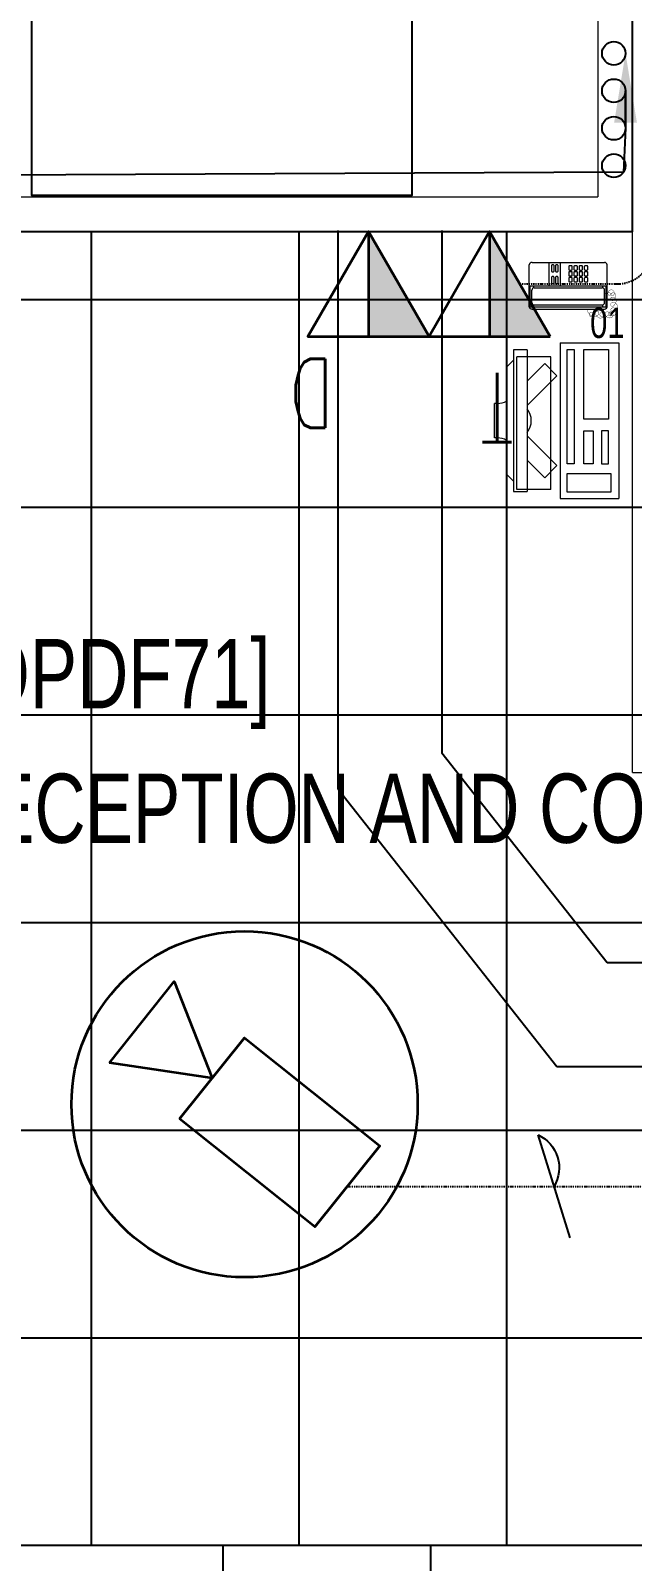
# Model space of a CAD drawing. Extents: x -560814 to 57327, y -29287 to 19916.
# Drawn here: x 2660 to 4398, y -2756 to 1667 of the extents above; entities that cross this region are included whole.
import ezdxf
from ezdxf import colors
from ezdxf.entities.mleader import LeaderData, LeaderLine
from ezdxf.math import Vec2, Vec3

# ---------------------------------------------------------------- set-up
doc = ezdxf.new("R2010")
doc.units = 0
doc.header["$LTSCALE"] = 0.25
doc.linetypes.add('DASHDOT', pattern=[25.4, 12.7, -6.35, 0, -6.35])
for name, color, linetype in [('0 @ 50', 7, 'Continuous'), ('01-First Floor$0$FALSE CEILING', 251, 'Continuous'), ('DRAINAGE SLEEVE', 6, 'Continuous'), ('T-WIRE', 140, 'Continuous')]:
    doc.layers.add(name, color=color, linetype=linetype)
for name, color, linetype, lineweight in [('01-First Floor$0$72_EGR_BASE_TEXT', 252, 'Continuous', 5), ('01-First Floor$0$72_EGR_EQP_TAG', 142, 'Continuous', 5), ('01-First Floor$0$LOADING', 253, 'Continuous', 5), ('01-First Floor$0$Walls', 251, 'Continuous', 5), ('E-LITE-CLNG-CNDT', 6, 'DASHDOT', 35), ('E-POWR-TEXT', 6, 'Continuous', 25), ('T-DATA-CLNG-COND', 51, 'DASHDOT', 25), ('T-DATA-DEVC-TYPE', 2, 'Continuous', 25), ('T-DATA-WALL @ 100', 33, 'Continuous', 35), ('T-SERT-CLNG @ 100', 60, 'Continuous', 35)]:
    doc.layers.add(name, color=color, linetype=linetype, lineweight=lineweight)
doc.styles.add('01-First Floor$0$X3G_ENTITY_257CFD', font='swisscl.ttf', dxfattribs={"height": 200})
doc.styles.add('01-First Floor$0$X3G_ENTITY_9EC9', font='swisscl.ttf', dxfattribs={"height": 0.2})
doc.styles.add('01-First Floor$0$X3G_ENTITY_9F38', font='swisscl.ttf', dxfattribs={"height": 0.2})
doc.styles.add('DC_Elc_Romans', font='elc_romans.shx', dxfattribs={"width": 0.7})
doc.styles.add('DC_SIMPLEX', font='SIMPLEX.shx', dxfattribs={"width": 0.7})

# ---------------------------------------------------------------- blocks, each defined once
blk = doc.blocks.new('*U62')
blk.add_hatch(color=254).paths.add_polyline_path([(1.75, 3.031), (0, 3.031), (0, 0)])
blk.add_line((0, 0), (0, 3.031))
blk.add_lwpolyline([(1.75, 3.031), (0, 0), (-1.75, 3.031)], close=True)
at = {"layer": 'T-DATA-DEVC-TYPE', "style": 'DC_SIMPLEX', "width": 0.7, "flags": 8}
blk.add_attdef('DC_TYPE', (2.682, 5.634), '', height=2, rotation=360, dxfattribs=at)
blk = doc.blocks.new('*U61')
blk.add_hatch(color=254).paths.add_polyline_path([(1.75, 3.031), (0, 3.031), (0, 0)])
blk.add_line((0, 0), (0, 3.031))
blk.add_lwpolyline([(1.75, 3.031), (0, 0), (-1.75, 3.031)], close=True)
at = {"layer": 'T-DATA-DEVC-TYPE', "style": 'DC_SIMPLEX', "width": 0.7, "flags": 8}
blk.add_attdef('DC_TYPE', (2.682, 5.634), '', height=2, rotation=360, dxfattribs=at)
blk = doc.blocks.new('*U93')
for points in [[(-3.904, 1.199), (-2.032, 3.543), (-0.938, 0.75)], [(-1.875, -0.422), (-0.002, 1.922), (3.904, -1.199), (2.032, -3.543)]]:
    blk.add_lwpolyline(points, close=True)
blk.add_circle((0, 0), 5)
blk = doc.blocks.new('01-First Floor$0$DM20079-P')
at = {"color": 0}
for p, q in [((-0.0616, 0.225), (0.0594, 0.225)), ((-0.0616, 0.225), (-0.0616, 0)), ((-0.0616, 0.222), (-0.0016, 0.222)), ((-0.0016, 0.225), (-0.0016, 0)), ((-0.0686, 0.217), (-0.0686, 0.008)), ((-0.0616, 0.212), (-0.0565, 0.212)), ((-0.0566, 0.2105), (-0.0566, 0.0145)), ((-0.0496, 0.2175), (-0.0136, 0.2175)), ((-0.0068, 0.212), (-0.0016, 0.212)), ((-0.0066, 0.2105), (-0.0066, 0.0145)), ((0.0664, 0.217), (0.0664, 0.008)), ((-0.0016, 0.1675), (0.0664, 0.1675)), ((-0.0016, 0.135), (0.0664, 0.135)), ((-0.0616, 0.013), (-0.0565, 0.013)), ((-0.0616, 0.003), (-0.0016, 0.003)), ((-0.0594, 0), (0.0594, 0)), ((-0.0496, 0.0075), (-0.0136, 0.0075)), ((-0.0068, 0.013), (-0.0016, 0.013))]:
    blk.add_line(p, q, dxfattribs=at)
for points in [[(0.0074, 0.1605, 0.414214), (0.0054, 0.1585), (0.0054, 0.1555, 0.414214), (0.0074, 0.1535), (0.0234, 0.1535, 0.414214), (0.0254, 0.1555), (0.0254, 0.1585, 0.414214), (0.0234, 0.1605)], [(0.0234, 0.142, 0.414214), (0.0254, 0.144), (0.0254, 0.147, 0.414214), (0.0234, 0.149), (0.0074, 0.149, 0.414214), (0.0054, 0.147), (0.0054, 0.144, 0.414214), (0.0074, 0.142)], [(0.0574, 0.1535, 0.414214), (0.0594, 0.1555), (0.0594, 0.1585, 0.414214), (0.0574, 0.1605), (0.0414, 0.1605, 0.414214), (0.0394, 0.1585), (0.0394, 0.1555, 0.414214), (0.0414, 0.1535)], [(0.0574, 0.142, 0.414214), (0.0594, 0.144), (0.0594, 0.147, 0.414214), (0.0574, 0.149), (0.0414, 0.149, 0.414214), (0.0394, 0.147), (0.0394, 0.144, 0.414214), (0.0414, 0.142)], [(0.0104, 0.103, 0.414214), (0.0124, 0.101), (0.0204, 0.101, 0.414214), (0.0224, 0.103), (0.0224, 0.109, 0.414214), (0.0204, 0.111), (0.0124, 0.111, 0.414214), (0.0104, 0.109)], [(0.0104, 0.088, 0.414214), (0.0124, 0.086), (0.0204, 0.086, 0.414214), (0.0224, 0.088), (0.0224, 0.094, 0.414214), (0.0204, 0.096), (0.0124, 0.096, 0.414214), (0.0104, 0.094)], [(0.0274, 0.103, 0.414214), (0.0294, 0.101), (0.0374, 0.101, 0.414214), (0.0394, 0.103), (0.0394, 0.109, 0.414214), (0.0374, 0.111), (0.0294, 0.111, 0.414214), (0.0274, 0.109)], [(0.0274, 0.088, 0.414214), (0.0294, 0.086), (0.0374, 0.086, 0.414214), (0.0394, 0.088), (0.0394, 0.094, 0.414214), (0.0374, 0.096), (0.0294, 0.096, 0.414214), (0.0274, 0.094)], [(0.0444, 0.103, 0.414214), (0.0464, 0.101), (0.0544, 0.101, 0.414214), (0.0564, 0.103), (0.0564, 0.109, 0.414214), (0.0544, 0.111), (0.0464, 0.111, 0.414214), (0.0444, 0.109)], [(0.0444, 0.088, 0.414214), (0.0464, 0.086), (0.0544, 0.086, 0.414214), (0.0564, 0.088), (0.0564, 0.094, 0.414214), (0.0544, 0.096), (0.0464, 0.096, 0.414214), (0.0444, 0.094)], [(0.0104, 0.073, 0.414214), (0.0124, 0.071), (0.0204, 0.071, 0.414214), (0.0224, 0.073), (0.0224, 0.079, 0.414214), (0.0204, 0.081), (0.0124, 0.081, 0.414214), (0.0104, 0.079)], [(0.0104, 0.058, 0.414214), (0.0124, 0.056), (0.0204, 0.056, 0.414214), (0.0224, 0.058), (0.0224, 0.064, 0.414214), (0.0204, 0.066), (0.0124, 0.066, 0.414214), (0.0104, 0.064)], [(0.0274, 0.073, 0.414214), (0.0294, 0.071), (0.0374, 0.071, 0.414214), (0.0394, 0.073), (0.0394, 0.079, 0.414214), (0.0374, 0.081), (0.0294, 0.081, 0.414214), (0.0274, 0.079)], [(0.0274, 0.058, 0.414214), (0.0294, 0.056), (0.0374, 0.056, 0.414214), (0.0394, 0.058), (0.0394, 0.064, 0.414214), (0.0374, 0.066), (0.0294, 0.066, 0.414214), (0.0274, 0.064)], [(0.0444, 0.073, 0.414214), (0.0464, 0.071), (0.0544, 0.071, 0.414214), (0.0564, 0.073), (0.0564, 0.079, 0.414214), (0.0544, 0.081), (0.0464, 0.081, 0.414214), (0.0444, 0.079)], [(0.0444, 0.058, 0.414214), (0.0464, 0.056), (0.0544, 0.056, 0.414214), (0.0564, 0.058), (0.0564, 0.064, 0.414214), (0.0544, 0.066), (0.0464, 0.066, 0.414214), (0.0444, 0.064)]]:
    blk.add_lwpolyline(points, format="xyb", close=True, dxfattribs=at)
at = {"color": 0, "const_width": 0.001}
blk.add_lwpolyline([(-0.0686, 0.059, 0.184574), (-0.0861, 0.0478, 1.44364), (-0.0769, 0.0452, 0.837915), (-0.0907, 0.0465, 0.30536), (-0.0835, 0.0248, 1.584726), (-0.0815, 0.034, 0.253153), (-0.094, 0.0228, 0.874198), (-0.0776, 0.0142, 0.915253), (-0.0897, 0.0168, 0.223821), (-0.0874, -0.0011, 1.703343), (-0.0796, 0.005, 0.588962), (-0.0934, -0.0114, 0.717795), (-0.0769, -0.0108, 0.983104), (-0.0875, -0.0075, 0.326362), (-0.0815, -0.0259, 0.758716), (-0.0657, -0.0134, 0.906186), (-0.0743, -0.016, 0.189488), (-0.067, -0.0272, 0.7948), (-0.0506, -0.0127, 1.223996), (-0.0585, -0.0193, 0.072149), (-0.0473, -0.0259, 0.645886), (-0.0341, -0.0134, 1.366917), (-0.042, -0.0193, 0.078415), (-0.0315, -0.0246, 0.723006), (-0.0229, -0.0127, 1.105484), (-0.0289, -0.018, 0.327892), (-0.017, -0.0193, 0.446638), (-0.0144, -0.0068, 0.327263), (-0.0269, -0.0029, 1.240441), (-0.0229, -0.0094, 0.611307), (-0.0278, 0.0075)], format="xyb", dxfattribs=at)
at = {"color": 0}
for centre, radius, start, end in [((-0.0605, 0.217), 0.00813, 97.9633, 179.6649), ((0.0582, 0.217), 0.00813, 0.3351, 82.0367), ((-0.0496, 0.2105), 0.007, 90, 180), ((-0.0136, 0.2105), 0.007, 0, 90), ((-0.0605, 0.008), 0.00813, 180.3351, 277.9633), ((-0.0496, 0.0145), 0.007, 180, 270), ((-0.0136, 0.0145), 0.007, 270, 0), ((0.0582, 0.008), 0.00813, 277.9633, 359.6649)]:
    blk.add_arc(centre, radius, start, end, dxfattribs=at)
blk = doc.blocks.new('01-First Floor$0$ITCWLS1-P')
at = {"layer": '01-First Floor$0$LOADING'}
for p, q in [((-0.17, 0.45), (-0.17, 0)), ((-0.17, 0.45), (0, 0.45)), ((0, 0.45), (0, 0)), ((-0.3251, 0.38, 0), (-0.3051, 0.4, 0)), ((-0.2651, 0.43, 0), (-0.3051, 0.43, 0)), ((-0.3051, 0.43, 0), (-0.3051, 0.02, 0)), ((-0.197, 0.4094), (-0.295, 0.4094)), ((-0.295, 0.0264), (-0.295, 0.4094)), ((-0.2651, 0.43, 0), (-0.2651, 0.02, 0)), ((-0.197, 0.0264), (-0.197, 0.4094)), ((-0.1496, 0.4305), (-0.1291, 0.4305)), ((-0.1291, 0.4305), (-0.1291, 0.4089)), ((-0.3251, 0.38, 0), (-0.3251, 0.07, 0)), ((-0.3503, 0.275), (-0.3596, 0.275)), ((-0.3596, 0.175), (-0.3596, 0.275)), ((-0.3503, 0.175), (-0.3596, 0.175)), ((-0.3251, 0.07, 0), (-0.3051, 0.05, 0)), ((-0.3051, 0.02, 0), (-0.2651, 0.02, 0)), ((-0.197, 0.0264), (-0.295, 0.0264)), ((-0.17, 0), (0, 0))]:
    blk.add_line(p, q, dxfattribs=at)
at = {"layer": '01-First Floor$0$LOADING', "extrusion": (2.48281e-10, 3.18408e-10, -1)}
for p, q in [((-0.2651, 0.3395), (-0.2144, 0.3902)), ((-0.2651, 0.2688), (-0.1791, 0.3548)), ((-0.1791, 0.3548), (-0.2144, 0.3902))]:
    blk.add_line(p, q, dxfattribs=at)
at = {"layer": '01-First Floor$0$LOADING', "extrusion": (2.48281e-10, -3.18408e-10, -1)}
for p, q in [((-0.2651, 0.1812), (-0.1791, 0.0952)), ((-0.2651, 0.1105), (-0.2144, 0.0598)), ((-0.1791, 0.0952), (-0.2144, 0.0598))]:
    blk.add_line(p, q, dxfattribs=at)
at = {"layer": '01-First Floor$0$LOADING'}
for points in [[(-0.1291, 0.4089), (-0.1291, 0.1), (-0.1496, 0.1), (-0.1496, 0.4305)], [(-0.1496, 0.1), (-0.1496, 0.1), (-0.1496, 0.1), (-0.1496, 0.1), (-0.1496, 0.1), (-0.1496, 0.1), (-0.1496, 0.1), (-0.1496, 0.1), (-0.1496, 0.1)], [(-0.1496, 0.1), (-0.1496, 0.1), (-0.1496, 0.1), (-0.1496, 0.1), (-0.1496, 0.1), (-0.1496, 0.1), (-0.1496, 0.1), (-0.1496, 0.1), (-0.1496, 0.1), (-0.1496, 0.1), (-0.1496, 0.1), (-0.1496, 0.1), (-0.1496, 0.1), (-0.1496, 0.1), (-0.1496, 0.1), (-0.1496, 0.1), (-0.1496, 0.1), (-0.1496, 0.1)], [(-0.1496, 0.1), (-0.1496, 0.1), (-0.1496, 0.1), (-0.1496, 0.1), (-0.1496, 0.1), (-0.1496, 0.1), (-0.1496, 0.1), (-0.1496, 0.1), (-0.1496, 0.1), (-0.1496, 0.1)], [(-0.1496, 0.1), (-0.1496, 0.1), (-0.1496, 0.1), (-0.1496, 0.1), (-0.1496, 0.1), (-0.1496, 0.1), (-0.1496, 0.1)], [(-0.1496, 0.1), (-0.1496, 0.1), (-0.1496, 0.1), (-0.1496, 0.1), (-0.1496, 0.1), (-0.1496, 0.1), (-0.1496, 0.1), (-0.1496, 0.1), (-0.1496, 0.1), (-0.1496, 0.1)], [(-0.1496, 0.1), (-0.1496, 0.1), (-0.1496, 0.1), (-0.1496, 0.1), (-0.1496, 0.1), (-0.1496, 0.1), (-0.1496, 0.1), (-0.1496, 0.1), (-0.1496, 0.1), (-0.1496, 0.1), (-0.1496, 0.1), (-0.1496, 0.1), (-0.1496, 0.1), (-0.1496, 0.1), (-0.1496, 0.1)], [(-0.1496, 0.1), (-0.1496, 0.1), (-0.1496, 0.1), (-0.1496, 0.1), (-0.1496, 0.1), (-0.1496, 0.1), (-0.1496, 0.1), (-0.1496, 0.1), (-0.1496, 0.1), (-0.1496, 0.1)], [(-0.1496, 0.1), (-0.1496, 0.1), (-0.1496, 0.1), (-0.1496, 0.1), (-0.1496, 0.1), (-0.1496, 0.1), (-0.1496, 0.1), (-0.1496, 0.1), (-0.1496, 0.1), (-0.1496, 0.1)], [(-0.1496, 0.1), (-0.1496, 0.1), (-0.1496, 0.1), (-0.1496, 0.1), (-0.1496, 0.1), (-0.1496, 0.1), (-0.1496, 0.1), (-0.1496, 0.1), (-0.1496, 0.1), (-0.1496, 0.1), (-0.1496, 0.1), (-0.1496, 0.1), (-0.1496, 0.1), (-0.1496, 0.1), (-0.1496, 0.1), (-0.1496, 0.1), (-0.1496, 0.1), (-0.1496, 0.1), (-0.1496, 0.1), (-0.1496, 0.1), (-0.1496, 0.1), (-0.1496, 0.1), (-0.1496, 0.1), (-0.1496, 0.1), (-0.1496, 0.1), (-0.1496, 0.1), (-0.1496, 0.1), (-0.1496, 0.1), (-0.1496, 0.1), (-0.1496, 0.1), (-0.1496, 0.1), (-0.1496, 0.1), (-0.1496, 0.1), (-0.1496, 0.1), (-0.1496, 0.1), (-0.1496, 0.1), (-0.1496, 0.1), (-0.1496, 0.1), (-0.1496, 0.1), (-0.1496, 0.1), (-0.1496, 0.1), (-0.1496, 0.1), (-0.1496, 0.1), (-0.1496, 0.1), (-0.1496, 0.1), (-0.1496, 0.1), (-0.1496, 0.1), (-0.1496, 0.1), (-0.1496, 0.1), (-0.1496, 0.1), (-0.1496, 0.1), (-0.1496, 0.1), (-0.1496, 0.1), (-0.1496, 0.1)], [(-0.1496, 0.1), (-0.1496, 0.1), (-0.1496, 0.1), (-0.1496, 0.1), (-0.1496, 0.1), (-0.1496, 0.1), (-0.1496, 0.1), (-0.1496, 0.1), (-0.1496, 0.1), (-0.1496, 0.1), (-0.1496, 0.1), (-0.1496, 0.1), (-0.1496, 0.1), (-0.1496, 0.1), (-0.1496, 0.1), (-0.1496, 0.1), (-0.1496, 0.1), (-0.1496, 0.1), (-0.1496, 0.1), (-0.1496, 0.1), (-0.1496, 0.1), (-0.1496, 0.1), (-0.1496, 0.1), (-0.1496, 0.1), (-0.1496, 0.1), (-0.1496, 0.1), (-0.1496, 0.1), (-0.1496, 0.1), (-0.1496, 0.1), (-0.1496, 0.1), (-0.1496, 0.1), (-0.1496, 0.1), (-0.1496, 0.1), (-0.1496, 0.1), (-0.1496, 0.1), (-0.1496, 0.1), (-0.1496, 0.1), (-0.1496, 0.1), (-0.1496, 0.1), (-0.1496, 0.1), (-0.1496, 0.1), (-0.1496, 0.1), (-0.1496, 0.1), (-0.1496, 0.1), (-0.1496, 0.1), (-0.1496, 0.1), (-0.1496, 0.1), (-0.1496, 0.1), (-0.1496, 0.1), (-0.1496, 0.1), (-0.1496, 0.1), (-0.1496, 0.1), (-0.1496, 0.1), (-0.1496, 0.1), (-0.1496, 0.1), (-0.1496, 0.1), (-0.1496, 0.1), (-0.1496, 0.1), (-0.1496, 0.1), (-0.1496, 0.1), (-0.1496, 0.1), (-0.1496, 0.1), (-0.1496, 0.1), (-0.1496, 0.1), (-0.1496, 0.1), (-0.1496, 0.1), (-0.1496, 0.1), (-0.1496, 0.1), (-0.1496, 0.1), (-0.1496, 0.1), (-0.1496, 0.1), (-0.1496, 0.1), (-0.1496, 0.1), (-0.1496, 0.1), (-0.1496, 0.1), (-0.1496, 0.1), (-0.1496, 0.1), (-0.1496, 0.1), (-0.1496, 0.1), (-0.1496, 0.1), (-0.1496, 0.1), (-0.1496, 0.1), (-0.1496, 0.1), (-0.1496, 0.1), (-0.1496, 0.1), (-0.1496, 0.1), (-0.1496, 0.1), (-0.1496, 0.1), (-0.1496, 0.1)], [(-0.1496, 0.1), (-0.1496, 0.1), (-0.1496, 0.1), (-0.1496, 0.1), (-0.1496, 0.1), (-0.1496, 0.1), (-0.1496, 0.1), (-0.1496, 0.1), (-0.1496, 0.1), (-0.1496, 0.1), (-0.1496, 0.1), (-0.1496, 0.1)], [(-0.1496, 0.1), (-0.1496, 0.1), (-0.1496, 0.1), (-0.1496, 0.1), (-0.1496, 0.1), (-0.1496, 0.1), (-0.1496, 0.1)], [(-0.1496, 0.1), (-0.1496, 0.1), (-0.1496, 0.1), (-0.1496, 0.1), (-0.1496, 0.1), (-0.1496, 0.1), (-0.1496, 0.1), (-0.1496, 0.1), (-0.1496, 0.1), (-0.1496, 0.1), (-0.1496, 0.1), (-0.1496, 0.1), (-0.1496, 0.1), (-0.1496, 0.1), (-0.1496, 0.1), (-0.1496, 0.1), (-0.1496, 0.1)], [(-0.1496, 0.1), (-0.1496, 0.1), (-0.1496, 0.1), (-0.1496, 0.1), (-0.1496, 0.1), (-0.1496, 0.1), (-0.1496, 0.1), (-0.1496, 0.1), (-0.1496, 0.1), (-0.1496, 0.1), (-0.1496, 0.1), (-0.1496, 0.1), (-0.1496, 0.1), (-0.1496, 0.1), (-0.1496, 0.1), (-0.1496, 0.1), (-0.1496, 0.1), (-0.1496, 0.1), (-0.1496, 0.1), (-0.1496, 0.1), (-0.1496, 0.1), (-0.1496, 0.1), (-0.1496, 0.1), (-0.1496, 0.1), (-0.1496, 0.1), (-0.1496, 0.1), (-0.1496, 0.1), (-0.1496, 0.1), (-0.1496, 0.1), (-0.1496, 0.1), (-0.1496, 0.1), (-0.1496, 0.1), (-0.1496, 0.1), (-0.1496, 0.1), (-0.1496, 0.1), (-0.1496, 0.1), (-0.1496, 0.1), (-0.1496, 0.1), (-0.1496, 0.1), (-0.1496, 0.1), (-0.1496, 0.1), (-0.1496, 0.1), (-0.1496, 0.1), (-0.1496, 0.1), (-0.1496, 0.1), (-0.1496, 0.1), (-0.1496, 0.1), (-0.1496, 0.1), (-0.1496, 0.1), (-0.1496, 0.1), (-0.1496, 0.1), (-0.1496, 0.1), (-0.1496, 0.1), (-0.1496, 0.1), (-0.1496, 0.1), (-0.1496, 0.1), (-0.1496, 0.1), (-0.1496, 0.1), (-0.1496, 0.1), (-0.1496, 0.1), (-0.1496, 0.1), (-0.1496, 0.1), (-0.1496, 0.1), (-0.1496, 0.1), (-0.1496, 0.1), (-0.1496, 0.1), (-0.1496, 0.1), (-0.1496, 0.1), (-0.1496, 0.1), (-0.1496, 0.1), (-0.1496, 0.1), (-0.1496, 0.1), (-0.1496, 0.1), (-0.1496, 0.1), (-0.1496, 0.1), (-0.1496, 0.1), (-0.1496, 0.1), (-0.1496, 0.1), (-0.1496, 0.1), (-0.1496, 0.1), (-0.1496, 0.1), (-0.1496, 0.1), (-0.1496, 0.1), (-0.1496, 0.1), (-0.1496, 0.1), (-0.1496, 0.1), (-0.1496, 0.1), (-0.1496, 0.1), (-0.1496, 0.1), (-0.1496, 0.1), (-0.1496, 0.1), (-0.1496, 0.1), (-0.1496, 0.1), (-0.1496, 0.1), (-0.1496, 0.1), (-0.1496, 0.1), (-0.1496, 0.1), (-0.1496, 0.1), (-0.1496, 0.1), (-0.1496, 0.1), (-0.1496, 0.1), (-0.1496, 0.1), (-0.1496, 0.1), (-0.1496, 0.1), (-0.1496, 0.1), (-0.1496, 0.1), (-0.1496, 0.1), (-0.1496, 0.1), (-0.1496, 0.1), (-0.1496, 0.1), (-0.1496, 0.1)], [(-0.1496, 0.1), (-0.1496, 0.1), (-0.1496, 0.1), (-0.1496, 0.1), (-0.1496, 0.1), (-0.1496, 0.1), (-0.1496, 0.1), (-0.1496, 0.1)]]:
    blk.add_lwpolyline(points, dxfattribs=at)
for points in [[(-0.1019, 0.4305), (-0.0304, 0.4305), (-0.0304, 0.2294), (-0.1019, 0.2294)], [(-0.1019, 0.1954), (-0.0747, 0.1954), (-0.0747, 0.1), (-0.1019, 0.1)], [(-0.0304, 0.1954), (-0.0508, 0.1954), (-0.0508, 0.1), (-0.0304, 0.1)], [(-0.1496, 0.1), (-0.1496, 0.1), (-0.1496, 0.1), (-0.1496, 0.1), (-0.1496, 0.1), (-0.1496, 0.1), (-0.1496, 0.1), (-0.1496, 0.1), (-0.1496, 0.1), (-0.1496, 0.1), (-0.1496, 0.1), (-0.1496, 0.1), (-0.1496, 0.1), (-0.1496, 0.1), (-0.1496, 0.1), (-0.1496, 0.1), (-0.1496, 0.1), (-0.1496, 0.1), (-0.1496, 0.1), (-0.1496, 0.1), (-0.1496, 0.1), (-0.1496, 0.1), (-0.1496, 0.1), (-0.1496, 0.1), (-0.1496, 0.1), (-0.1496, 0.1), (-0.1496, 0.1), (-0.1496, 0.1), (-0.1496, 0.1), (-0.1496, 0.1), (-0.1496, 0.1), (-0.1496, 0.1), (-0.1496, 0.1), (-0.1496, 0.1), (-0.1496, 0.1), (-0.1496, 0.1), (-0.1496, 0.1), (-0.1496, 0.1), (-0.1496, 0.1), (-0.1496, 0.1), (-0.1496, 0.1), (-0.1496, 0.1), (-0.1496, 0.1), (-0.1496, 0.1), (-0.1496, 0.1), (-0.1496, 0.1), (-0.1496, 0.1), (-0.1496, 0.1), (-0.1496, 0.1), (-0.1496, 0.1), (-0.1496, 0.1), (-0.1496, 0.1), (-0.1496, 0.1), (-0.1496, 0.1), (-0.1496, 0.1), (-0.1496, 0.1), (-0.1496, 0.1), (-0.1496, 0.1), (-0.1496, 0.1), (-0.1496, 0.1), (-0.1496, 0.1), (-0.1496, 0.1), (-0.1496, 0.1), (-0.1496, 0.1), (-0.1496, 0.1), (-0.1496, 0.1), (-0.1496, 0.1), (-0.1496, 0.1), (-0.1496, 0.1), (-0.1496, 0.1), (-0.1496, 0.1), (-0.1496, 0.1), (-0.1496, 0.1), (-0.1496, 0.1), (-0.1496, 0.1), (-0.1496, 0.1), (-0.1496, 0.1), (-0.1496, 0.1), (-0.1496, 0.1), (-0.1496, 0.1), (-0.1496, 0.1), (-0.1496, 0.1), (-0.1496, 0.1), (-0.1496, 0.1), (-0.1496, 0.1), (-0.1496, 0.1), (-0.1496, 0.1), (-0.1496, 0.1), (-0.1496, 0.1), (-0.1496, 0.1), (-0.1496, 0.1), (-0.1496, 0.1), (-0.1496, 0.1), (-0.1496, 0.1), (-0.1496, 0.1), (-0.1496, 0.1), (-0.1496, 0.1), (-0.1496, 0.1), (-0.1496, 0.1), (-0.1496, 0.1), (-0.1496, 0.1), (-0.1496, 0.1), (-0.1496, 0.1), (-0.1496, 0.1), (-0.1496, 0.1), (-0.1496, 0.1), (-0.1496, 0.1), (-0.1496, 0.1), (-0.1496, 0.1), (-0.1496, 0.1), (-0.1496, 0.1), (-0.1496, 0.1), (-0.1496, 0.1), (-0.1496, 0.1), (-0.1496, 0.1), (-0.1496, 0.1), (-0.1496, 0.1), (-0.1496, 0.1), (-0.1496, 0.1), (-0.1496, 0.1), (-0.1496, 0.1), (-0.1496, 0.1), (-0.1496, 0.1), (-0.1496, 0.1), (-0.1496, 0.1), (-0.1496, 0.1), (-0.1496, 0.1), (-0.1496, 0.1), (-0.1496, 0.1), (-0.1496, 0.1), (-0.1496, 0.1), (-0.1496, 0.1), (-0.1496, 0.1), (-0.1496, 0.1), (-0.1496, 0.1), (-0.1496, 0.1), (-0.1496, 0.1), (-0.1496, 0.1), (-0.1496, 0.1), (-0.1496, 0.1), (-0.1496, 0.1), (-0.1496, 0.1), (-0.1496, 0.1), (-0.1496, 0.1), (-0.1496, 0.1), (-0.1496, 0.1), (-0.1496, 0.1), (-0.1496, 0.1), (-0.1496, 0.1), (-0.1496, 0.1), (-0.1496, 0.1), (-0.1496, 0.1), (-0.1496, 0.1), (-0.1496, 0.1), (-0.1496, 0.1), (-0.1496, 0.1), (-0.1496, 0.1), (-0.1496, 0.1), (-0.1496, 0.1), (-0.1496, 0.1), (-0.1496, 0.1), (-0.1496, 0.1), (-0.1496, 0.1), (-0.1496, 0.1), (-0.1496, 0.1), (-0.1496, 0.1), (-0.1496, 0.1), (-0.1496, 0.1), (-0.1496, 0.1), (-0.1496, 0.1), (-0.1496, 0.1), (-0.1496, 0.1), (-0.1496, 0.1), (-0.1496, 0.1), (-0.1496, 0.1), (-0.1496, 0.1), (-0.1496, 0.1), (-0.1496, 0.1), (-0.1496, 0.1), (-0.1496, 0.1), (-0.1496, 0.1), (-0.1496, 0.1), (-0.1496, 0.1), (-0.1496, 0.1), (-0.1496, 0.1), (-0.1496, 0.1), (-0.1496, 0.1), (-0.1496, 0.1), (-0.1496, 0.1), (-0.1496, 0.1), (-0.1496, 0.1), (-0.1496, 0.1), (-0.1496, 0.1), (-0.1496, 0.1), (-0.1496, 0.1), (-0.1496, 0.1), (-0.1496, 0.1), (-0.1496, 0.1), (-0.1496, 0.1), (-0.1496, 0.1), (-0.1496, 0.1), (-0.1496, 0.1), (-0.1496, 0.1), (-0.1496, 0.1), (-0.1496, 0.1), (-0.1496, 0.1), (-0.1496, 0.1), (-0.1496, 0.1), (-0.1496, 0.1), (-0.1496, 0.1), (-0.1496, 0.1), (-0.1496, 0.1), (-0.1496, 0.1), (-0.1496, 0.1), (-0.1496, 0.1), (-0.1496, 0.1), (-0.1496, 0.1), (-0.1496, 0.1), (-0.1496, 0.1), (-0.1496, 0.1), (-0.1496, 0.1), (-0.1496, 0.1), (-0.1496, 0.1), (-0.1496, 0.1), (-0.1496, 0.1), (-0.1496, 0.1), (-0.1496, 0.1), (-0.1496, 0.1), (-0.1496, 0.1), (-0.1496, 0.1), (-0.1496, 0.1), (-0.1496, 0.1), (-0.1496, 0.1), (-0.1496, 0.1), (-0.1496, 0.1), (-0.1496, 0.1), (-0.1496, 0.1), (-0.1496, 0.1), (-0.1496, 0.1), (-0.1496, 0.1), (-0.1496, 0.1), (-0.1496, 0.1), (-0.1496, 0.1), (-0.1496, 0.1), (-0.1496, 0.1), (-0.1496, 0.1), (-0.1496, 0.1), (-0.1496, 0.1), (-0.1496, 0.1), (-0.1496, 0.1), (-0.1496, 0.1), (-0.1496, 0.1), (-0.1496, 0.1), (-0.1496, 0.1), (-0.1496, 0.1), (-0.1496, 0.1), (-0.1496, 0.1), (-0.1496, 0.1), (-0.1496, 0.1), (-0.1496, 0.1), (-0.1496, 0.1), (-0.1496, 0.1), (-0.1496, 0.1), (-0.1496, 0.1), (-0.1496, 0.1), (-0.1496, 0.1), (-0.1496, 0.1), (-0.1496, 0.1), (-0.1496, 0.1), (-0.1496, 0.1), (-0.1496, 0.1), (-0.1496, 0.1), (-0.1496, 0.1), (-0.1496, 0.1), (-0.1496, 0.1), (-0.1496, 0.1), (-0.1496, 0.1)], [(-0.1496, 0.1), (-0.1496, 0.1), (-0.1496, 0.1), (-0.1496, 0.1), (-0.1496, 0.1), (-0.1496, 0.1), (-0.1496, 0.1), (-0.1496, 0.1), (-0.1496, 0.1), (-0.1496, 0.1), (-0.1496, 0.1), (-0.1496, 0.1), (-0.1496, 0.1), (-0.1496, 0.1), (-0.1496, 0.1), (-0.1496, 0.1), (-0.1496, 0.1), (-0.1496, 0.1), (-0.1496, 0.1), (-0.1496, 0.1), (-0.1496, 0.1), (-0.1496, 0.1), (-0.1496, 0.1), (-0.1496, 0.1), (-0.1496, 0.1), (-0.1496, 0.1), (-0.1496, 0.1), (-0.1496, 0.1), (-0.1496, 0.1), (-0.1496, 0.1), (-0.1496, 0.1), (-0.1496, 0.1), (-0.1496, 0.1), (-0.1496, 0.1), (-0.1496, 0.1), (-0.1496, 0.1), (-0.1496, 0.1), (-0.1496, 0.1), (-0.1496, 0.1), (-0.1496, 0.1), (-0.1496, 0.1), (-0.1496, 0.1), (-0.1496, 0.1), (-0.1496, 0.1), (-0.1496, 0.1), (-0.1496, 0.1), (-0.1496, 0.1), (-0.1496, 0.1), (-0.1496, 0.1), (-0.1496, 0.1), (-0.1496, 0.1), (-0.1496, 0.1), (-0.1496, 0.1), (-0.1496, 0.1), (-0.1496, 0.1), (-0.1496, 0.1), (-0.1496, 0.1), (-0.1496, 0.1), (-0.1496, 0.1), (-0.1496, 0.1), (-0.1496, 0.1), (-0.1496, 0.1), (-0.1496, 0.1), (-0.1496, 0.1), (-0.1496, 0.1), (-0.1496, 0.1), (-0.1496, 0.1), (-0.1496, 0.1), (-0.1496, 0.1), (-0.1496, 0.1), (-0.1496, 0.1), (-0.1496, 0.1), (-0.1496, 0.1), (-0.1496, 0.1), (-0.1496, 0.1), (-0.1496, 0.1), (-0.1496, 0.1), (-0.1496, 0.1), (-0.1496, 0.1), (-0.1496, 0.1), (-0.1496, 0.1), (-0.1496, 0.1), (-0.1496, 0.1), (-0.1496, 0.1), (-0.1496, 0.1), (-0.1496, 0.1), (-0.1496, 0.1), (-0.1496, 0.1), (-0.1496, 0.1), (-0.1496, 0.1), (-0.1496, 0.1), (-0.1496, 0.1), (-0.1496, 0.1), (-0.1496, 0.1), (-0.1496, 0.1), (-0.1496, 0.1), (-0.1496, 0.1), (-0.1496, 0.1), (-0.1496, 0.1), (-0.1496, 0.1), (-0.1496, 0.1), (-0.1496, 0.1), (-0.1496, 0.1), (-0.1496, 0.1), (-0.1496, 0.1), (-0.1496, 0.1), (-0.1496, 0.1), (-0.1496, 0.1), (-0.1496, 0.1), (-0.1496, 0.1), (-0.1496, 0.1), (-0.1496, 0.1), (-0.1496, 0.1), (-0.1496, 0.1), (-0.1496, 0.1), (-0.1496, 0.1), (-0.1496, 0.1), (-0.1496, 0.1), (-0.1496, 0.1), (-0.1496, 0.1), (-0.1496, 0.1), (-0.1496, 0.1), (-0.1496, 0.1), (-0.1496, 0.1), (-0.1496, 0.1), (-0.1496, 0.1), (-0.1496, 0.1), (-0.1496, 0.1), (-0.1496, 0.1), (-0.1496, 0.1), (-0.1496, 0.1), (-0.1496, 0.1), (-0.1496, 0.1), (-0.1496, 0.1), (-0.1496, 0.1), (-0.1496, 0.1), (-0.1496, 0.1), (-0.1496, 0.1), (-0.1496, 0.1), (-0.1496, 0.1), (-0.1496, 0.1), (-0.1496, 0.1), (-0.1496, 0.1), (-0.1496, 0.1), (-0.1496, 0.1), (-0.1496, 0.1), (-0.1496, 0.1), (-0.1496, 0.1), (-0.1496, 0.1), (-0.1496, 0.1), (-0.1496, 0.1), (-0.1496, 0.1), (-0.1496, 0.1), (-0.1496, 0.1), (-0.1496, 0.1), (-0.1496, 0.1), (-0.1496, 0.1), (-0.1496, 0.1), (-0.1496, 0.1), (-0.1496, 0.1), (-0.1496, 0.1), (-0.1496, 0.1), (-0.1496, 0.1), (-0.1496, 0.1), (-0.1496, 0.1), (-0.1496, 0.1), (-0.1496, 0.1), (-0.1496, 0.1), (-0.1496, 0.1), (-0.1496, 0.1), (-0.1496, 0.1), (-0.1496, 0.1), (-0.1496, 0.1), (-0.1496, 0.1), (-0.1496, 0.1), (-0.1496, 0.1), (-0.1496, 0.1), (-0.1496, 0.1), (-0.1496, 0.1), (-0.1496, 0.1), (-0.1496, 0.1), (-0.1496, 0.1), (-0.1496, 0.1), (-0.1496, 0.1), (-0.1496, 0.1), (-0.1496, 0.1), (-0.1496, 0.1), (-0.1496, 0.1), (-0.1496, 0.1), (-0.1496, 0.1), (-0.1496, 0.1), (-0.1496, 0.1), (-0.1496, 0.1), (-0.1496, 0.1), (-0.1496, 0.1), (-0.1496, 0.1), (-0.1496, 0.1), (-0.1496, 0.1), (-0.1496, 0.1), (-0.1496, 0.1), (-0.1496, 0.1), (-0.1496, 0.1), (-0.1496, 0.1), (-0.1496, 0.1), (-0.1496, 0.1), (-0.1496, 0.1), (-0.1496, 0.1), (-0.1496, 0.1), (-0.1496, 0.1), (-0.1496, 0.1), (-0.1496, 0.1), (-0.1496, 0.1), (-0.1496, 0.1), (-0.1496, 0.1)], [(-0.1496, 0.1), (-0.1496, 0.1), (-0.1496, 0.1), (-0.1496, 0.1), (-0.1496, 0.1), (-0.1496, 0.1), (-0.1496, 0.1), (-0.1496, 0.1), (-0.1496, 0.1), (-0.1496, 0.1), (-0.1496, 0.1), (-0.1496, 0.1), (-0.1496, 0.1), (-0.1496, 0.1), (-0.1496, 0.1), (-0.1496, 0.1), (-0.1496, 0.1), (-0.1496, 0.1), (-0.1496, 0.1), (-0.1496, 0.1), (-0.1496, 0.1), (-0.1496, 0.1), (-0.1496, 0.1), (-0.1496, 0.1), (-0.1496, 0.1), (-0.1496, 0.1), (-0.1496, 0.1), (-0.1496, 0.1), (-0.1496, 0.1), (-0.1496, 0.1), (-0.1496, 0.1), (-0.1496, 0.1), (-0.1496, 0.1), (-0.1496, 0.1), (-0.1496, 0.1), (-0.1496, 0.1), (-0.1496, 0.1), (-0.1496, 0.1), (-0.1496, 0.1), (-0.1496, 0.1), (-0.1496, 0.1), (-0.1496, 0.1), (-0.1496, 0.1), (-0.1496, 0.1), (-0.1496, 0.1), (-0.1496, 0.1), (-0.1496, 0.1), (-0.1496, 0.1), (-0.1496, 0.1), (-0.1496, 0.1), (-0.1496, 0.1), (-0.1496, 0.1), (-0.1496, 0.1), (-0.1496, 0.1), (-0.1496, 0.1), (-0.1496, 0.1), (-0.1496, 0.1), (-0.1496, 0.1), (-0.1496, 0.1), (-0.1496, 0.1), (-0.1496, 0.1), (-0.1496, 0.1), (-0.1496, 0.1), (-0.1496, 0.1), (-0.1496, 0.1), (-0.1496, 0.1), (-0.1496, 0.1), (-0.1496, 0.1), (-0.1496, 0.1), (-0.1496, 0.1), (-0.1496, 0.1), (-0.1496, 0.1), (-0.1496, 0.1), (-0.1496, 0.1), (-0.1496, 0.1), (-0.1496, 0.1), (-0.1496, 0.1), (-0.1496, 0.1), (-0.1496, 0.1), (-0.1496, 0.1), (-0.1496, 0.1), (-0.1496, 0.1), (-0.1496, 0.1), (-0.1496, 0.1), (-0.1496, 0.1), (-0.1496, 0.1), (-0.1496, 0.1), (-0.1496, 0.1), (-0.1496, 0.1), (-0.1496, 0.1), (-0.1496, 0.1), (-0.1496, 0.1), (-0.1496, 0.1), (-0.1496, 0.1), (-0.1496, 0.1), (-0.1496, 0.1), (-0.1496, 0.1), (-0.1496, 0.1), (-0.1496, 0.1), (-0.1496, 0.1), (-0.1496, 0.1), (-0.1496, 0.1), (-0.1496, 0.1), (-0.1496, 0.1), (-0.1496, 0.1), (-0.1496, 0.1), (-0.1496, 0.1), (-0.1496, 0.1), (-0.1496, 0.1), (-0.1496, 0.1), (-0.1496, 0.1), (-0.1496, 0.1), (-0.1496, 0.1), (-0.1496, 0.1), (-0.1496, 0.1), (-0.1496, 0.1), (-0.1496, 0.1), (-0.1496, 0.1), (-0.1496, 0.1), (-0.1496, 0.1), (-0.1496, 0.1), (-0.1496, 0.1), (-0.1496, 0.1), (-0.1496, 0.1), (-0.1496, 0.1), (-0.1496, 0.1), (-0.1496, 0.1), (-0.1496, 0.1), (-0.1496, 0.1), (-0.1496, 0.1), (-0.1496, 0.1), (-0.1496, 0.1), (-0.1496, 0.1), (-0.1496, 0.1), (-0.1496, 0.1), (-0.1496, 0.1), (-0.1496, 0.1), (-0.1496, 0.1), (-0.1496, 0.1), (-0.1496, 0.1), (-0.1496, 0.1), (-0.1496, 0.1), (-0.1496, 0.1), (-0.1496, 0.1), (-0.1496, 0.1), (-0.1496, 0.1), (-0.1496, 0.1), (-0.1496, 0.1), (-0.1496, 0.1), (-0.1496, 0.1), (-0.1496, 0.1), (-0.1496, 0.1), (-0.1496, 0.1), (-0.1496, 0.1), (-0.1496, 0.1), (-0.1496, 0.1), (-0.1496, 0.1), (-0.1496, 0.1), (-0.1496, 0.1), (-0.1496, 0.1), (-0.1496, 0.1), (-0.1496, 0.1), (-0.1496, 0.1), (-0.1496, 0.1), (-0.1496, 0.1), (-0.1496, 0.1), (-0.1496, 0.1), (-0.1496, 0.1), (-0.1496, 0.1), (-0.1496, 0.1), (-0.1496, 0.1), (-0.1496, 0.1), (-0.1496, 0.1), (-0.1496, 0.1), (-0.1496, 0.1), (-0.1496, 0.1), (-0.1496, 0.1), (-0.1496, 0.1), (-0.1496, 0.1), (-0.1496, 0.1), (-0.1496, 0.1), (-0.1496, 0.1), (-0.1496, 0.1), (-0.1496, 0.1), (-0.1496, 0.1), (-0.1496, 0.1), (-0.1496, 0.1), (-0.1496, 0.1), (-0.1496, 0.1), (-0.1496, 0.1), (-0.1496, 0.1), (-0.1496, 0.1), (-0.1496, 0.1), (-0.1496, 0.1), (-0.1496, 0.1), (-0.1496, 0.1), (-0.1496, 0.1), (-0.1496, 0.1), (-0.1496, 0.1), (-0.1496, 0.1), (-0.1496, 0.1), (-0.1496, 0.1), (-0.1496, 0.1), (-0.1496, 0.1), (-0.1496, 0.1), (-0.1496, 0.1), (-0.1496, 0.1), (-0.1496, 0.1), (-0.1496, 0.1), (-0.1496, 0.1), (-0.1496, 0.1), (-0.1496, 0.1), (-0.1496, 0.1), (-0.1496, 0.1), (-0.1496, 0.1), (-0.1496, 0.1), (-0.1496, 0.1), (-0.1496, 0.1), (-0.1496, 0.1)], [(-0.1496, 0.0727), (-0.0236, 0.0727), (-0.0236, 0.0182), (-0.1496, 0.0182)]]:
    blk.add_lwpolyline(points, close=True, dxfattribs=at)
for centre, radius, start, end in [((-0.3503, 0.325), 0.05, 270, 300.3093), ((-0.3089, 0.225), 0.0556, 321.9431, 38.0569), ((-0.3503, 0.125), 0.05, 59.6907, 90)]:
    blk.add_arc(centre, radius, start, end, dxfattribs=at)
blk = doc.blocks.new('01-First Floor')
at = {"layer": '01-First Floor$0$FALSE CEILING', "linetype": 'Continuous'}
for p, q in [((2836, -2710), (2836, 1086.9)), ((3436, -2710), (3436, 1086.9)), ((4036, -2710), (4036, 1086.9)), ((1636, 890), (8296.4, 890)), ((1636, 290), (8296.4, 290)), ((1636, -310), (8296.4, -310)), ((1636, -910), (8296.4, -910)), ((1636, -1510), (8296.4, -1510)), ((1636, -2110), (8296.4, -2110)), ((3215.9, -12827.2), (3215.9, -2710)), ((3815.9, -12827.2), (3815.9, -2710))]:
    blk.add_line(p, q, dxfattribs=at)
at = {"layer": '01-First Floor$0$FALSE CEILING'}
for p, q in [((3548.4, -524.2, -0.1), (3548.4, 1089.7, -0.1)), ((3848.4, 1089.7, -0.1), (3848.4, -420.2, -0.1)), ((4325.8, -1026.1, -0.1), (3848.4, -420.2, -0.1)), ((3548.4, -524.2, -0.1), (4180.2, -1326.1, -0.1)), ((6381.1, -1026.1, -0.1), (4325.8, -1026.1, -0.1)), ((4180.2, -1326.1, -0.1), (6526.6, -1326.1, -0.1))]:
    blk.add_line(p, q, dxfattribs=at)
blk.add_lwpolyline([(1636, 1086.9), (4398.4, 1086.9), (4398.4, 2686.9), (8296.4, 2686.9), (8296.4, 260), (8296.4, -2710), (1636, -2710), (1636, 1086.9)], dxfattribs=at)
at = {"layer": '01-First Floor$0$FALSE CEILING', "elevation": -0.1}
blk.add_lwpolyline([(2662.6, 1791.7), (2662.6, 1191.7), (3762.6, 1191.7), (3762.6, 1791.7)], close=True, dxfattribs=at)
at = {"layer": '01-First Floor$0$FALSE CEILING'}
blk.add_lwpolyline([(5386, -2710), (-1584, -2710), (-1584.1, -12827.2), (5385.9, -12827.2)], close=True, dxfattribs=at)
at = {"layer": '01-First Floor$0$LOADING'}
for p, q in [((3548.4, -524.2, -0.1), (3548.4, 1089.7, -0.1)), ((3848.4, 1089.7, -0.1), (3848.4, -420.2, -0.1)), ((4398.4, -476.1, -0.1), (4398.4, 1089.7, -0.1)), ((4325.8, -1026.1, -0.1), (3848.4, -420.2, -0.1)), ((4398.4, -476.1, -0.1), (6308.4, -476.1, -0.1)), ((3548.4, -524.2, -0.1), (4180.2, -1326.1, -0.1)), ((6381.1, -1026.1, -0.1), (4325.8, -1026.1, -0.1)), ((4180.2, -1326.1, -0.1), (6526.6, -1326.1, -0.1))]:
    blk.add_line(p, q, dxfattribs=at)
at = {"layer": '01-First Floor$0$LOADING', "elevation": -0.1}
blk.add_lwpolyline([(2662.6, 1791.7), (2662.6, 1191.7), (3762.6, 1191.7), (3762.6, 1791.7)], close=True, dxfattribs=at)
at = {"layer": '01-First Floor$0$Walls'}
for p, q in [((4398.4, 2686.9), (4398.4, 1086.9)), ((4298.4, 2586.9), (4298.4, 1186.9)), ((2051, 1186.9), (4298.4, 1186.9)), ((4398.4, 1086.9), (1636, 1086.9))]:
    blk.add_line(p, q, dxfattribs=at)
at = {"layer": '01-First Floor$0$LOADING', "xscale": 1000, "yscale": 1000, "zscale": 1000}
for name, p, rotation in [('01-First Floor$0$DM20079-P', (4325.6, 931.1, -0.1), 90.00000652839219), ('01-First Floor$0$ITCWLS1-P', (4359.7, 315.2, -0.1), 7.53879373936049e-09)]:
    blk.add_blockref(name, p, dxfattribs=dict(at, rotation=rotation))
at = {"layer": '01-First Floor$0$72_EGR_BASE_TEXT', "char_height": 200, "attachment_point": 2}
for s, insert, style in [('[OPDF71]', (2896.9, -90.8), '01-First Floor$0$X3G_ENTITY_9F38'), ('RECEPTION AND CONTROL', (3758.8, -479.7), '01-First Floor$0$X3G_ENTITY_9EC9')]:
    blk.add_mtext(s, dxfattribs=dict(at, insert=insert, style=style))
at = {"layer": '01-First Floor$0$72_EGR_EQP_TAG', "insert": (4326.2, 866.5, -0.1), "char_height": 87.47, "attachment_point": 2, "style": '01-First Floor$0$X3G_ENTITY_257CFD'}
blk.add_mtext('01', dxfattribs=at)
blk = doc.blocks.new('W-TEL')
blk.add_line((-66, -212.7), (66, 212.7))
blk.add_arc((130.7, 76), 151.2, 115.33007, 210.17896)
blk = doc.blocks.new('*U106')
at = {"layer": 'T-WIRE', "xscale": -0.006999999999825377, "yscale": 0.006999999999970897, "zscale": 0.006999999999999999}
blk.add_blockref('W-TEL', (0, 0), dxfattribs=at)

msp = doc.modelspace()

# ---------------------------------------------------------------- linework, layer by layer
at = {"layer": 'DRAINAGE SLEEVE', "ltscale": 1.033}
for centre in [(4344.7, 1601.6), (4344.7, 1493.4), (4344.7, 1385.3), (4344.7, 1277.1)]:
    msp.add_circle(centre, 33.9, dxfattribs=at)
at = {"layer": 'T-DATA-CLNG-COND'}
msp.add_lwpolyline([(4073.5, 935.4), (4355.9, 935.4, 0.414214), (4455.9, 1035.4), (4455.9, 1486.9)], format="xyb", dxfattribs=at)
at = {"layer": 'T-DATA-CLNG-COND', "elevation": -0.1}
msp.add_lwpolyline([(3575, -1672.2), (4518, -1672.2)], dxfattribs=at)

# ---------------------------------------------------------------- block references
at = {"layer": '0 @ 50', "xscale": 100, "yscale": 100, "zscale": 100}
msp.add_blockref('*U106', (4172.6, -1672.2), dxfattribs=at)
at = {"layer": 'E-LITE-CLNG-CNDT'}
msp.add_blockref('01-First Floor', (0, 0), dxfattribs=at)
at = {"layer": 'T-DATA-WALL @ 100'}
ref = msp.add_blockref('*U62', (3636, 1086.9), dxfattribs=dict(at, xscale=-100, yscale=100, zscale=100, rotation=180))
ref.add_attrib('DC_TYPE', 'D', (3534.7, 719.1, 0), dxfattribs={"layer": 'T-DATA-DEVC-TYPE', "height": 200, "rotation": 180, "style": 'DC_SIMPLEX', "width": 0.7, "flags": 8})
ref = msp.add_blockref('*U61', (3986, 1086.9), dxfattribs=dict(at, xscale=-100, yscale=100, zscale=100, rotation=180))
ref.add_attrib('DC_TYPE', 'T', (4055.4, 678.4), dxfattribs={"layer": 'T-DATA-DEVC-TYPE', "height": 200, "rotation": 180, "style": 'DC_SIMPLEX', "width": 0.7, "flags": 8})
at = {"layer": 'T-SERT-CLNG @ 100', "xscale": 100, "yscale": 100, "zscale": 100}
msp.add_blockref('*U93', (3278.2, -1435, -0.1), dxfattribs=at)

# ---------------------------------------------------------------- leaders
at = {"layer": 'E-POWR-TEXT'}
ml = msp.add_multileader_mtext('Standard', dxfattribs=at)
ml.set_content('SLEEVES RESERVATION\\PFOR CONNECTION \\PBETWEEN TC-OPD.GF\\PAND TC-OPD.FF', color=256, style='DC_Elc_Romans')
ml.set_leader_properties(color=45)
ml.build(insert=Vec2(0, 0))
ml.multileader.update_dxf_attribs({"dogleg_length": 2, "arrow_head_size": 200, "scale": 100})
ctx = ml.context
ctx.base_point, ctx.scale, ctx.char_height, ctx.arrow_head_size, ctx.landing_gap_size, ctx.plane_origin = Vec3(-6507.5, 1223), 100, 200, 200, 200, Vec3(9932.9, 4494)
ctx.text_align_type = 2
notes = []
notes.append((ctx, [(1, (1, 1, 0), (-3442.8, 1223), (-1, 0), 284.7, [(3, [(4378.6, 1601.6), (4378.6, 1493.4), (4378.6, 1385.3), (4372.7, 1257.9)], 0, [])])]))
ctx.mtext.insert, ctx.mtext.alignment, ctx.mtext.flow_direction = Vec3(-3927.5, 1323), 3, 5
for ctx, leaders in notes:
    for number, flags, end, landing, length, lines in leaders:
        leader = LeaderData()
        leader.index, (leader.has_last_leader_line, leader.has_dogleg_vector, leader.attachment_direction) = number, flags
        leader.last_leader_point, leader.dogleg_vector, leader.dogleg_length = Vec3(end), Vec3(landing), length
        for number, points, colour, breaks in lines:
            line = LeaderLine()
            line.index, line.vertices, line.color, line.breaks = number, Vec3.list(points), colors.encode_raw_color(colour), breaks
            leader.lines.append(line)
        ctx.leaders.append(leader)

doc.saveas('drawing.dxf')
